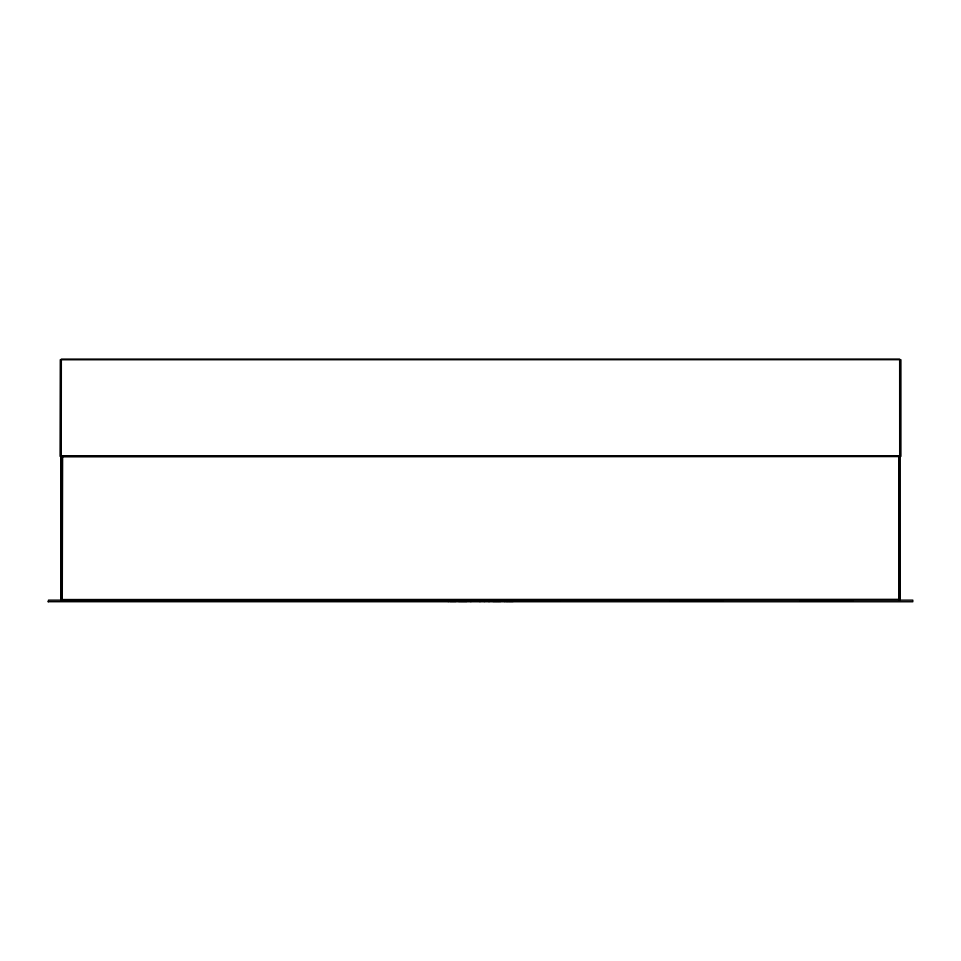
<?xml version="1.0" encoding="UTF-8"?>
<svg xmlns="http://www.w3.org/2000/svg" width="961" height="961" viewBox="0 0 961 961"><rect width="100%" height="100%" fill="white"/><g stroke="black" fill="none" stroke-linecap="round" stroke-linejoin="round"><path stroke-width="1.44" d="M60.963 456.283L60.087 456.319L60.291 359.762L60.963 359.762L60.759 456.487M900.037 359.967L900.913 359.762L900.913 456.319L900.241 456.487M61.18 599.544L899.76 599.352M899.748 599.808L899.664 359.102L61.336 359.102L61.132 599.724M48.254 601.706L912.806 601.766L912.806 600.144L48.518 600.144L48.194 601.766M899.832 456.403L61.168 456.403M61.132 599.928L61.18 456.703M108.173 601.142L160.907 601.142M237.908 601.142L290.642 601.142M401.193 601.142L559.807 601.142M61.336 359.762L899.664 359.69M670.358 601.142L723.092 601.142M900.073 456.451L61.516 456.703L62.609 456.703L62.273 599.868M800.093 601.142L852.827 601.142M899.832 455.862L61.168 455.862M447.934 601.43L448.967 601.43M449.964 601.43L452.811 601.43M453.075 601.43L454.193 601.43M454.493 601.43L455.995 601.43M458.577 601.43L460.331 601.43M460.691 601.43L461.821 601.43M462.109 601.43L466.89 601.43M470.157 601.43L471.358 601.43M479.287 601.43L480.512 601.43M483.948 601.43L484.945 601.43M488.368 601.43L489.666 601.43M492.909 601.43L496.633 601.43M496.849 601.43L498.471 601.43M498.651 601.43L500.717 601.43M504.213 601.43L505.366 601.43M506.255 601.43L508.009 601.43M508.417 601.43L510.051 601.43M510.315 601.43L513.174 601.43M898.727 599.868L898.727 456.703L899.82 457.04L899.82 599.544"/></g></svg>
